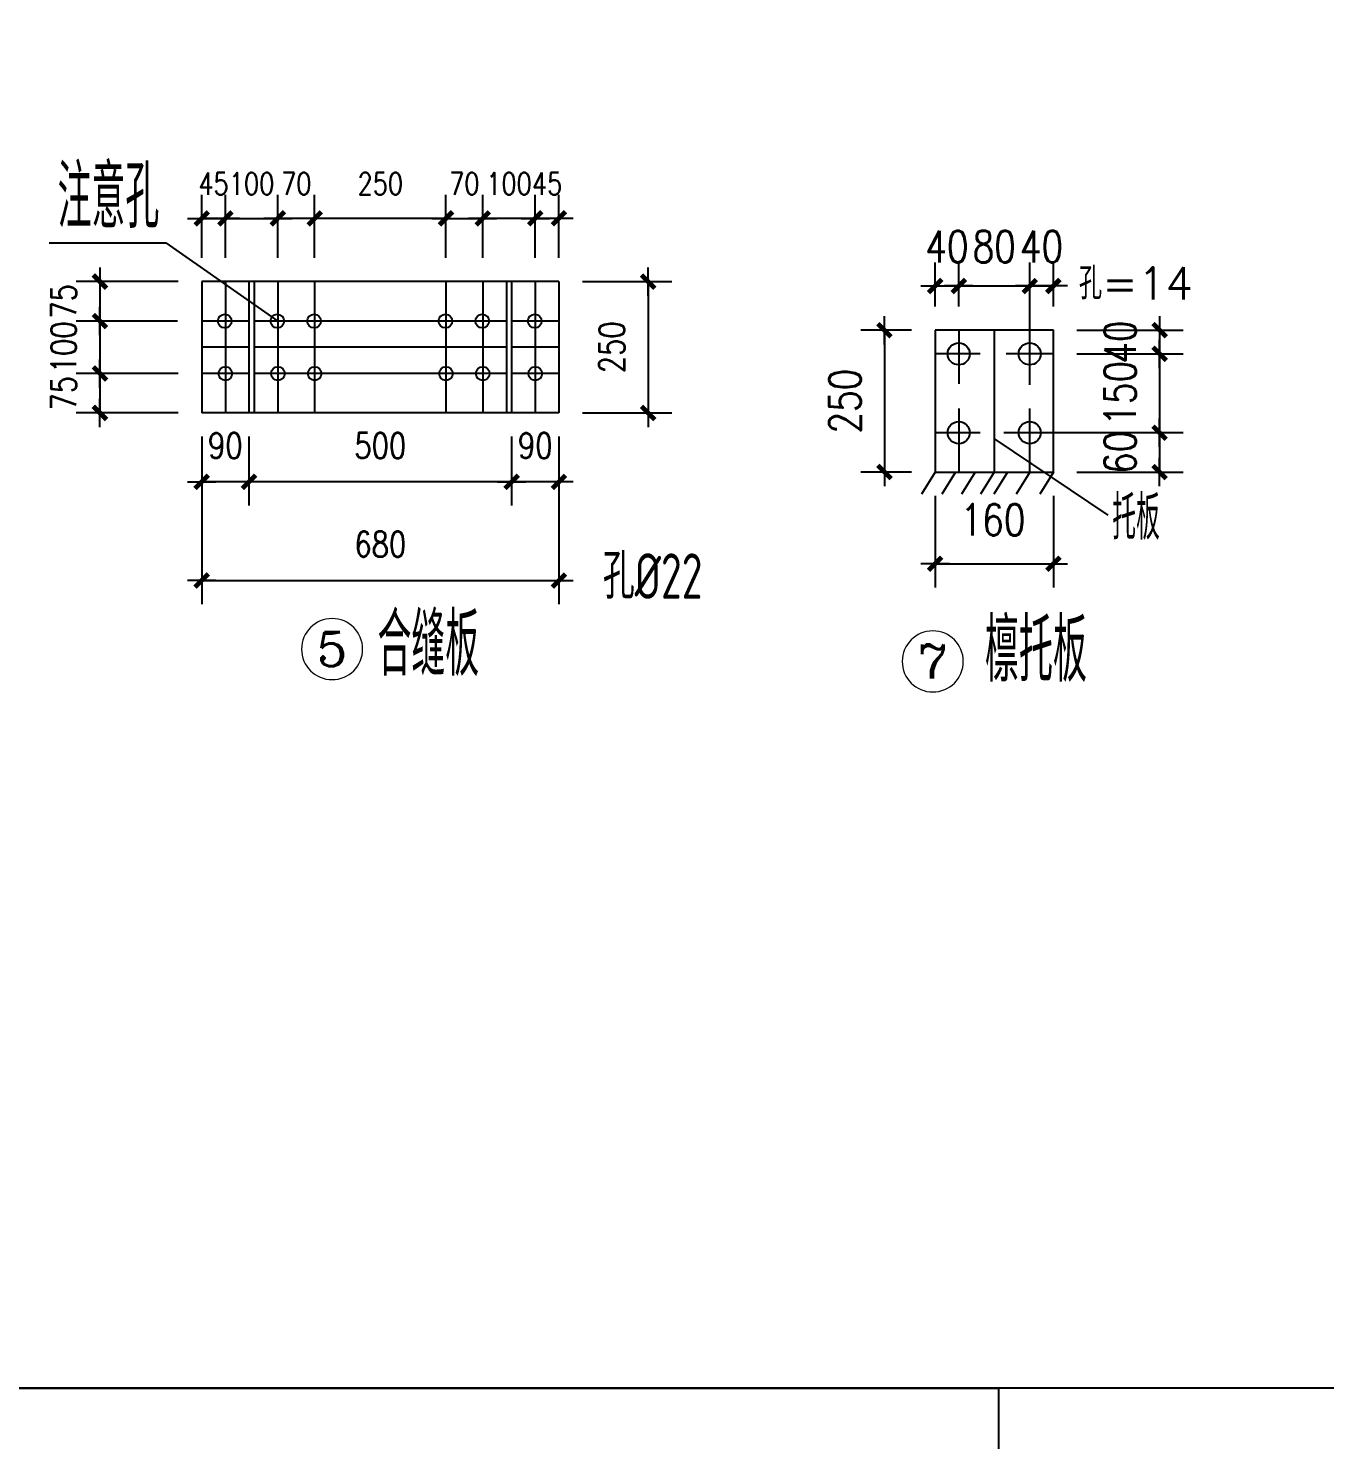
# Model space of a CAD drawing. Header units: millimetres. Extents: x 2451220 to 4527627, y -5186613 to -1639140.
# Drawn here: x 2503419 to 2508355, y -1809672 to -1804297 of the extents above; entities that cross this region are included whole.
import ezdxf
from ezdxf.enums import TextEntityAlignment as Align

# ---------------------------------------------------------------- set-up
doc = ezdxf.new("R2010")
doc.units = ezdxf.units.MM
doc.header["$LTSCALE"] = 1000
doc.header["$PDMODE"] = 34
doc.linetypes.add('CENTER', pattern=[50.8, 31.75, -6.35, 6.35, -6.35])
doc.layers.add('轴线层', color=1, linetype='CENTER', lineweight=15)
doc.layers.add('钢架', color=7, linetype='Continuous', lineweight=25)
doc.styles.add('COMPLEX', font='COMPLEX')
doc.styles.add('DIM_FONT', font='simplex.shx', dxfattribs={"width": 0.8, "bigfont": 'hztxt.shx'})
doc.styles.add('hz', font='gbenor.shx', dxfattribs={"width": 0.75, "height": 100, "bigfont": 'gbcbig.shx'})
doc.styles.get("Standard").update_dxf_attribs({"font": 'txt', "bigfont": 'gbcbig.shx'})
doc.styles.add('TSSD_Label', font='Tssdeng.shx', dxfattribs={"width": 0.7, "bigfont": 'hztxt.shx'})
doc.dimstyles.new('WGH(2)', dxfattribs={"dimscale": 1.2, "dimtxt": 100, "dimasz": 0.5, "dimexe": 75, "dimexo": 75, "dimgap": 75, "dimtad": 1, "dimdec": 0, "dimlfac": 0.5, "dimzin": 0, "dimdsep": 46, "dimtxsty": 'DIM_FONT', "dimblk1": '_DIMX', "dimblk2": '_DIMX', "dimsah": 1, "dimcen": 0.09, "dimclrd": 3, "dimclre": 3, "dimclrt": 7, "dimadec": 0, "dimazin": 0, "dimtfac": 1, "dimtdec": 0, "dimtix": 1, "dimtmove": 2, "dimatfit": 3, "dimldrblk": '_DIMX', "dimfxl": 1, "dimtolj": 1, "dimtzin": 0, "dimarcsym": 0})
doc.dimstyles.new('WGH(3)', dxfattribs={"dimscale": 1.2, "dimtxt": 100, "dimasz": 0.3, "dimexe": 75, "dimexo": 75, "dimgap": 75, "dimtad": 1, "dimdec": 0, "dimlfac": 0.333333, "dimzin": 0, "dimdsep": 46, "dimtxsty": 'DIM_FONT', "dimblk1": '_DIMX', "dimblk2": '_DIMX', "dimsah": 1, "dimcen": 0.09, "dimclrd": 3, "dimclre": 3, "dimclrt": 7, "dimazin": 0, "dimtfac": 1, "dimtdec": 0, "dimtix": 1, "dimtmove": 2, "dimatfit": 3, "dimldrblk": '_DIMX', "dimfxl": 1, "dimtolj": 1, "dimtzin": 0, "dimarcsym": 0})

# ---------------------------------------------------------------- blocks, each defined once
blk = doc.blocks.new('轴线标号')
at = {"lineweight": 13}
blk.add_circle((0, 0), 0.5, dxfattribs=at)
at = {"layer": '钢架', "lineweight": 13, "style": 'COMPLEX', "width": 1.041667}
blk.add_attdef('A', text='', height=0.56, dxfattribs=at).set_placement((-0.25, -0.28), (0.25, -0.28), align=Align.FIT)
blk = doc.blocks.new('_DIMX')
blk.add_line((-150, 0), (150, 0))
at = {"const_width": 50}
blk.add_lwpolyline([(-70, -70), (70, 70)], dxfattribs=at)
blk = doc.blocks.new('*D3107')
at = {"color": 3, "lineweight": -2}
for p, q in [((2506781.9, -1805447.2), (2506588.7, -1805447.2)), ((2506678.7, -1805447.6), (2506678.7, -1805986.9)), ((2506781.9, -1805987.2), (2506588.7, -1805987.2))]:
    blk.add_line(p, q, dxfattribs=at)
at = {"layer": 'Defpoints', "color": 0}
for p in [(2506871.9, -1805447.2), (2506678.7, -1805987.2), (2506871.9, -1805987.2)]:
    blk.add_point(p, dxfattribs=at)
at = {"color": 3, "lineweight": -2, "xscale": 0.36, "yscale": 0.36, "zscale": 0.36}
for p, rotation in [((2506678.7, -1805447.2), 90), ((2506678.7, -1805987.2), 270)]:
    blk.add_blockref('_DIMX', p, dxfattribs=dict(at, rotation=rotation))
at = {"color": 7, "insert": (2506528.7, -1805717.2), "char_height": 120, "attachment_point": 5, "rotation": 90, "style": 'DIM_FONT'}
blk.add_mtext('\\A1;250', dxfattribs=at)
blk = doc.blocks.new('*D3108')
at = {"color": 3, "lineweight": -2}
for p, q in [((2507411.9, -1805447.2), (2507816.4, -1805447.2)), ((2507726.4, -1805446.9), (2507726.4, -1805446.5)), ((2507726.4, -1805447.2), (2507726.4, -1805537.2)), ((2507411.9, -1805537.2), (2507816.4, -1805537.2)), ((2507726.4, -1805537.6), (2507726.4, -1805538))]:
    blk.add_line(p, q, dxfattribs=at)
at = {"layer": 'Defpoints', "color": 0}
for p in [(2507321.9, -1805447.2), (2507321.9, -1805537.2), (2507726.4, -1805537.2)]:
    blk.add_point(p, dxfattribs=at)
at = {"color": 3, "lineweight": -2, "xscale": 0.36, "yscale": 0.36, "zscale": 0.36}
for p, rotation in [((2507726.4, -1805447.2), 270), ((2507726.4, -1805537.2), 90)]:
    blk.add_blockref('_DIMX', p, dxfattribs=dict(at, rotation=rotation))
at = {"color": 7, "insert": (2507576.4, -1805492.2), "char_height": 120, "attachment_point": 5, "rotation": 90, "style": 'DIM_FONT'}
blk.add_mtext('\\A1;40', dxfattribs=at)
blk = doc.blocks.new('*D3109')
at = {"color": 3, "lineweight": -2}
for p, q in [((2507411.9, -1805537.2), (2507816.4, -1805537.2)), ((2507726.4, -1805536.9), (2507726.4, -1805536.5)), ((2507726.4, -1805537.2), (2507726.4, -1805837.2)), ((2507133.7, -1805837.2), (2507816.4, -1805837.2)), ((2507726.4, -1805837.6), (2507726.4, -1805838))]:
    blk.add_line(p, q, dxfattribs=at)
at = {"layer": 'Defpoints', "color": 0}
for p in [(2507321.9, -1805537.2), (2507043.7, -1805837.2), (2507726.4, -1805837.2)]:
    blk.add_point(p, dxfattribs=at)
at = {"color": 3, "lineweight": -2, "xscale": 0.36, "yscale": 0.36, "zscale": 0.36}
for p, rotation in [((2507726.4, -1805537.2), 270), ((2507726.4, -1805837.2), 90)]:
    blk.add_blockref('_DIMX', p, dxfattribs=dict(at, rotation=rotation))
at = {"color": 7, "insert": (2507576.4, -1805687.2), "char_height": 120, "attachment_point": 5, "rotation": 90, "style": 'DIM_FONT'}
blk.add_mtext('\\A1;150', dxfattribs=at)
blk = doc.blocks.new('*D3110')
at = {"color": 3, "lineweight": -2}
for p, q in [((2507133.7, -1805837.2), (2507816.4, -1805837.2)), ((2507726.4, -1805836.9), (2507726.4, -1805836.5)), ((2507726.4, -1805837.2), (2507726.4, -1805987.2)), ((2507411.9, -1805987.2), (2507816.4, -1805987.2)), ((2507726.4, -1805987.6), (2507726.4, -1805988))]:
    blk.add_line(p, q, dxfattribs=at)
at = {"layer": 'Defpoints', "color": 0}
for p in [(2507043.7, -1805837.2), (2507321.9, -1805987.2), (2507726.4, -1805987.2)]:
    blk.add_point(p, dxfattribs=at)
at = {"color": 3, "lineweight": -2, "xscale": 0.36, "yscale": 0.36, "zscale": 0.36}
for p, rotation in [((2507726.4, -1805837.2), 270), ((2507726.4, -1805987.2), 90)]:
    blk.add_blockref('_DIMX', p, dxfattribs=dict(at, rotation=rotation))
at = {"color": 7, "insert": (2507576.4, -1805912.2), "char_height": 120, "attachment_point": 5, "rotation": 90, "style": 'DIM_FONT'}
blk.add_mtext('\\A1;60', dxfattribs=at)
blk = doc.blocks.new('*D3111')
at = {"color": 3, "lineweight": -2}
for p, q in [((2506871.9, -1805357.2), (2506871.9, -1805188.8)), ((2506961.9, -1805357.2), (2506961.9, -1805188.8)), ((2506871.5, -1805278.8), (2506871.2, -1805278.8)), ((2506871.9, -1805278.8), (2506961.9, -1805278.8)), ((2506962.3, -1805278.8), (2506962.6, -1805278.8))]:
    blk.add_line(p, q, dxfattribs=at)
at = {"layer": 'Defpoints', "color": 0}
for p in [(2506961.9, -1805278.8), (2506871.9, -1805447.2), (2506961.9, -1805447.2)]:
    blk.add_point(p, dxfattribs=at)
at = {"color": 3, "lineweight": -2, "xscale": 0.36, "yscale": 0.36, "zscale": 0.36}
blk.add_blockref('_DIMX', (2506871.9, -1805278.8), dxfattribs=at)
at = {"color": 3, "lineweight": -2, "xscale": 0.36, "yscale": 0.36, "zscale": 0.36, "rotation": 180}
blk.add_blockref('_DIMX', (2506961.9, -1805278.8), dxfattribs=at)
at = {"color": 7, "insert": (2506916.9, -1805128.8), "char_height": 120, "attachment_point": 5, "style": 'DIM_FONT'}
blk.add_mtext('\\A1;40', dxfattribs=at)
blk = doc.blocks.new('*D3112')
at = {"color": 3, "lineweight": -2}
for p, q in [((2506961.9, -1805357.2), (2506961.9, -1805188.8)), ((2507231.9, -1805655.3), (2507231.9, -1805188.8)), ((2506961.5, -1805278.8), (2506961.2, -1805278.8)), ((2506961.9, -1805278.8), (2507231.9, -1805278.8)), ((2507232.3, -1805278.8), (2507232.6, -1805278.8))]:
    blk.add_line(p, q, dxfattribs=at)
at = {"layer": 'Defpoints', "color": 0}
for p in [(2507231.9, -1805278.8), (2506961.9, -1805447.2), (2507231.9, -1805745.3)]:
    blk.add_point(p, dxfattribs=at)
at = {"color": 3, "lineweight": -2, "xscale": 0.36, "yscale": 0.36, "zscale": 0.36}
blk.add_blockref('_DIMX', (2506961.9, -1805278.8), dxfattribs=at)
at = {"color": 3, "lineweight": -2, "xscale": 0.36, "yscale": 0.36, "zscale": 0.36, "rotation": 180}
blk.add_blockref('_DIMX', (2507231.9, -1805278.8), dxfattribs=at)
at = {"color": 7, "insert": (2507096.9, -1805128.8), "char_height": 120, "attachment_point": 5, "style": 'DIM_FONT'}
blk.add_mtext('\\A1;80', dxfattribs=at)
blk = doc.blocks.new('*D3113')
at = {"color": 3, "lineweight": -2}
for p, q in [((2507231.9, -1805655.3), (2507231.9, -1805188.8)), ((2507321.9, -1805357.2), (2507321.9, -1805188.8)), ((2507231.5, -1805278.8), (2507231.2, -1805278.8)), ((2507231.9, -1805278.8), (2507321.9, -1805278.8)), ((2507322.3, -1805278.8), (2507322.6, -1805278.8))]:
    blk.add_line(p, q, dxfattribs=at)
at = {"layer": 'Defpoints', "color": 0}
for p in [(2507321.9, -1805278.8), (2507321.9, -1805447.2), (2507231.9, -1805745.3)]:
    blk.add_point(p, dxfattribs=at)
at = {"color": 3, "lineweight": -2, "xscale": 0.36, "yscale": 0.36, "zscale": 0.36}
blk.add_blockref('_DIMX', (2507231.9, -1805278.8), dxfattribs=at)
at = {"color": 3, "lineweight": -2, "xscale": 0.36, "yscale": 0.36, "zscale": 0.36, "rotation": 180}
blk.add_blockref('_DIMX', (2507321.9, -1805278.8), dxfattribs=at)
at = {"color": 7, "insert": (2507276.9, -1805128.8), "char_height": 120, "attachment_point": 5, "style": 'DIM_FONT'}
blk.add_mtext('\\A1;40', dxfattribs=at)
blk = doc.blocks.new('*D1013')
at = {"color": 3, "lineweight": -2}
for p, q in [((2506871.9, -1806077.2), (2506871.9, -1806426.4)), ((2507321.9, -1806077.2), (2507321.9, -1806426.4)), ((2506872.3, -1806336.4), (2507321.5, -1806336.4))]:
    blk.add_line(p, q, dxfattribs=at)
at = {"layer": 'Defpoints', "color": 0}
for p in [(2506871.9, -1805987.2), (2507321.9, -1805987.2), (2507321.9, -1806336.4)]:
    blk.add_point(p, dxfattribs=at)
at = {"color": 3, "lineweight": -2, "xscale": 0.36, "yscale": 0.36, "zscale": 0.36, "rotation": 180}
blk.add_blockref('_DIMX', (2506871.9, -1806336.4), dxfattribs=at)
at = {"color": 3, "lineweight": -2, "xscale": 0.36, "yscale": 0.36, "zscale": 0.36}
blk.add_blockref('_DIMX', (2507321.9, -1806336.4), dxfattribs=at)
at = {"color": 7, "insert": (2507092.3, -1806169.4), "char_height": 120, "attachment_point": 5, "style": 'DIM_FONT'}
blk.add_mtext('\\A1;160', dxfattribs=at)
blk = doc.blocks.new('*D3143')
at = {"color": 3, "lineweight": -2}
for p, q in [((2505349.5, -1805172.1), (2505349.5, -1804931.3)), ((2505439.5, -1805172.1), (2505439.5, -1804931.3)), ((2505349.1, -1805021.3), (2505348.7, -1805021.3)), ((2505439.5, -1805021.3), (2505349.5, -1805021.3)), ((2505439.8, -1805021.3), (2505440.2, -1805021.3))]:
    blk.add_line(p, q, dxfattribs=at)
at = {"layer": 'Defpoints', "color": 0}
for p in [(2505349.5, -1805021.3), (2505349.5, -1805262.1), (2505439.5, -1805262.1)]:
    blk.add_point(p, dxfattribs=at)
at = {"color": 3, "lineweight": -2, "xscale": 0.36, "yscale": 0.36, "zscale": 0.36}
blk.add_blockref('_DIMX', (2505349.5, -1805021.3), dxfattribs=at)
at = {"color": 3, "lineweight": -2, "xscale": 0.36, "yscale": 0.36, "zscale": 0.36, "rotation": 180}
blk.add_blockref('_DIMX', (2505439.5, -1805021.3), dxfattribs=at)
at = {"color": 7, "insert": (2505394.5, -1804889.3), "char_height": 84, "attachment_point": 5, "style": 'DIM_FONT'}
blk.add_mtext('\\A1;45', dxfattribs=at)
blk = doc.blocks.new('*D3144')
at = {"color": 3, "lineweight": -2}
for p, q in [((2505149.5, -1805172.1), (2505149.5, -1804931.3)), ((2505349.5, -1805082.1), (2505349.5, -1804931.3)), ((2505149.1, -1805021.3), (2505148.7, -1805021.3)), ((2505349.5, -1805021.3), (2505149.5, -1805021.3)), ((2505349.8, -1805021.3), (2505350.2, -1805021.3))]:
    blk.add_line(p, q, dxfattribs=at)
at = {"layer": 'Defpoints', "color": 0}
for p in [(2505149.5, -1805021.3), (2505349.5, -1805172.1), (2505149.5, -1805262.1)]:
    blk.add_point(p, dxfattribs=at)
at = {"color": 3, "lineweight": -2, "xscale": 0.36, "yscale": 0.36, "zscale": 0.36}
blk.add_blockref('_DIMX', (2505149.5, -1805021.3), dxfattribs=at)
at = {"color": 3, "lineweight": -2, "xscale": 0.36, "yscale": 0.36, "zscale": 0.36, "rotation": 180}
blk.add_blockref('_DIMX', (2505349.5, -1805021.3), dxfattribs=at)
at = {"color": 7, "insert": (2505249.5, -1804889.3), "char_height": 84, "attachment_point": 5, "style": 'DIM_FONT'}
blk.add_mtext('\\A1;100', dxfattribs=at)
blk = doc.blocks.new('*D1025')
at = {"color": 3, "lineweight": -2}
for p, q in [((2504509.5, -1805172.1), (2504509.5, -1804931.3)), ((2505009.5, -1805172.1), (2505009.5, -1804931.3)), ((2505009.1, -1805021.3), (2504509.8, -1805021.3))]:
    blk.add_line(p, q, dxfattribs=at)
at = {"layer": 'Defpoints', "color": 0}
for p in [(2504509.5, -1805021.3), (2504509.5, -1805262.1), (2505009.5, -1805262.1)]:
    blk.add_point(p, dxfattribs=at)
at = {"color": 3, "lineweight": -2, "xscale": 0.36, "yscale": 0.36, "zscale": 0.36, "rotation": 180}
blk.add_blockref('_DIMX', (2504509.5, -1805021.3), dxfattribs=at)
at = {"color": 3, "lineweight": -2, "xscale": 0.36, "yscale": 0.36, "zscale": 0.36}
blk.add_blockref('_DIMX', (2505009.5, -1805021.3), dxfattribs=at)
at = {"color": 7, "insert": (2504759.5, -1804889.3), "char_height": 84, "attachment_point": 5, "style": 'DIM_FONT'}
blk.add_mtext('\\A1;250', dxfattribs=at)
blk = doc.blocks.new('*D3145')
at = {"color": 3, "lineweight": -2}
for p, q in [((2504079.5, -1805172.1), (2504079.5, -1804931.3)), ((2504169.5, -1805172.1), (2504169.5, -1804931.3)), ((2504079.1, -1805021.3), (2504078.7, -1805021.3)), ((2504169.5, -1805021.3), (2504079.5, -1805021.3)), ((2504169.8, -1805021.3), (2504170.2, -1805021.3))]:
    blk.add_line(p, q, dxfattribs=at)
at = {"layer": 'Defpoints', "color": 0}
for p in [(2504079.5, -1805021.3), (2504079.5, -1805262.1), (2504169.5, -1805262.1)]:
    blk.add_point(p, dxfattribs=at)
at = {"color": 3, "lineweight": -2, "xscale": 0.36, "yscale": 0.36, "zscale": 0.36}
blk.add_blockref('_DIMX', (2504079.5, -1805021.3), dxfattribs=at)
at = {"color": 3, "lineweight": -2, "xscale": 0.36, "yscale": 0.36, "zscale": 0.36, "rotation": 180}
blk.add_blockref('_DIMX', (2504169.5, -1805021.3), dxfattribs=at)
at = {"color": 7, "insert": (2504124.5, -1804889.3), "char_height": 84, "attachment_point": 5, "style": 'DIM_FONT'}
blk.add_mtext('\\A1;45', dxfattribs=at)
blk = doc.blocks.new('*D3146')
at = {"color": 3, "lineweight": -2}
for p, q in [((2505529.5, -1805262.1), (2505869.3, -1805262.1)), ((2505779.3, -1805262.4), (2505779.3, -1805761.7)), ((2505529.5, -1805762.1), (2505869.3, -1805762.1))]:
    blk.add_line(p, q, dxfattribs=at)
at = {"layer": 'Defpoints', "color": 0}
for p in [(2505439.5, -1805262.1), (2505439.5, -1805762.1), (2505779.3, -1805762.1)]:
    blk.add_point(p, dxfattribs=at)
at = {"color": 3, "lineweight": -2, "xscale": 0.36, "yscale": 0.36, "zscale": 0.36}
for p, rotation in [((2505779.3, -1805262.1), 90), ((2505779.3, -1805762.1), 270)]:
    blk.add_blockref('_DIMX', p, dxfattribs=dict(at, rotation=rotation))
at = {"color": 7, "insert": (2505641.3, -1805512.1), "char_height": 96, "attachment_point": 5, "rotation": 90, "style": 'DIM_FONT'}
blk.add_mtext('\\A1;250', dxfattribs=at)
blk = doc.blocks.new('*D1026')
at = {"color": 3, "lineweight": -2}
for p, q in [((2505259.5, -1805852.1), (2505259.5, -1806114.5)), ((2505439.5, -1805852.1), (2505439.5, -1806114.5)), ((2505259.1, -1806024.5), (2505258.7, -1806024.5)), ((2505439.5, -1806024.5), (2505259.5, -1806024.5)), ((2505439.8, -1806024.5), (2505440.2, -1806024.5))]:
    blk.add_line(p, q, dxfattribs=at)
at = {"layer": 'Defpoints', "color": 0}
for p in [(2505259.5, -1805762.1), (2505439.5, -1805762.1), (2505259.5, -1806024.5)]:
    blk.add_point(p, dxfattribs=at)
at = {"color": 3, "lineweight": -2, "xscale": 0.36, "yscale": 0.36, "zscale": 0.36}
blk.add_blockref('_DIMX', (2505259.5, -1806024.5), dxfattribs=at)
at = {"color": 3, "lineweight": -2, "xscale": 0.36, "yscale": 0.36, "zscale": 0.36, "rotation": 180}
blk.add_blockref('_DIMX', (2505439.5, -1806024.5), dxfattribs=at)
at = {"color": 7, "insert": (2505349.5, -1805886.5), "char_height": 96, "attachment_point": 5, "style": 'DIM_FONT'}
blk.add_mtext('\\A1;90', dxfattribs=at)
blk = doc.blocks.new('*D3147')
at = {"color": 3, "lineweight": -2}
for p, q in [((2504259.5, -1805852.1), (2504259.5, -1806114.5)), ((2505259.5, -1805852.1), (2505259.5, -1806114.5)), ((2505259.1, -1806024.5), (2504259.8, -1806024.5))]:
    blk.add_line(p, q, dxfattribs=at)
at = {"layer": 'Defpoints', "color": 0}
for p in [(2504259.5, -1805762.1), (2505259.5, -1805762.1), (2504259.5, -1806024.5)]:
    blk.add_point(p, dxfattribs=at)
at = {"color": 3, "lineweight": -2, "xscale": 0.36, "yscale": 0.36, "zscale": 0.36, "rotation": 180}
blk.add_blockref('_DIMX', (2504259.5, -1806024.5), dxfattribs=at)
at = {"color": 3, "lineweight": -2, "xscale": 0.36, "yscale": 0.36, "zscale": 0.36}
blk.add_blockref('_DIMX', (2505259.5, -1806024.5), dxfattribs=at)
at = {"color": 7, "insert": (2504759.5, -1805886.5), "char_height": 96, "attachment_point": 5, "style": 'DIM_FONT'}
blk.add_mtext('\\A1;500', dxfattribs=at)
blk = doc.blocks.new('*D3148')
at = {"color": 3, "lineweight": -2}
for p, q in [((2504079.5, -1805852.1), (2504079.5, -1806114.5)), ((2504259.5, -1805852.1), (2504259.5, -1806114.5)), ((2504079.1, -1806024.5), (2504078.7, -1806024.5)), ((2504259.5, -1806024.5), (2504079.5, -1806024.5)), ((2504259.8, -1806024.5), (2504260.2, -1806024.5))]:
    blk.add_line(p, q, dxfattribs=at)
at = {"layer": 'Defpoints', "color": 0}
for p in [(2504079.5, -1805762.1), (2504259.5, -1805762.1), (2504079.5, -1806024.5)]:
    blk.add_point(p, dxfattribs=at)
at = {"color": 3, "lineweight": -2, "xscale": 0.36, "yscale": 0.36, "zscale": 0.36}
blk.add_blockref('_DIMX', (2504079.5, -1806024.5), dxfattribs=at)
at = {"color": 3, "lineweight": -2, "xscale": 0.36, "yscale": 0.36, "zscale": 0.36, "rotation": 180}
blk.add_blockref('_DIMX', (2504259.5, -1806024.5), dxfattribs=at)
at = {"color": 7, "insert": (2504169.5, -1805886.5), "char_height": 96, "attachment_point": 5, "style": 'DIM_FONT'}
blk.add_mtext('\\A1;90', dxfattribs=at)
blk = doc.blocks.new('*D3149')
at = {"color": 3, "lineweight": -2}
for p, q in [((2504079.5, -1805852.1), (2504079.5, -1806490.1)), ((2505439.5, -1805852.1), (2505439.5, -1806490.1)), ((2504079.8, -1806400.1), (2505439.1, -1806400.1))]:
    blk.add_line(p, q, dxfattribs=at)
at = {"layer": 'Defpoints', "color": 0}
for p in [(2504079.5, -1805762.1), (2505439.5, -1805762.1), (2505439.5, -1806400.1)]:
    blk.add_point(p, dxfattribs=at)
at = {"color": 3, "lineweight": -2, "xscale": 0.36, "yscale": 0.36, "zscale": 0.36, "rotation": 180}
blk.add_blockref('_DIMX', (2504079.5, -1806400.1), dxfattribs=at)
at = {"color": 3, "lineweight": -2, "xscale": 0.36, "yscale": 0.36, "zscale": 0.36}
blk.add_blockref('_DIMX', (2505439.5, -1806400.1), dxfattribs=at)
at = {"color": 7, "insert": (2504759.5, -1806262.1), "char_height": 96, "attachment_point": 5, "style": 'DIM_FONT'}
blk.add_mtext('\\A1;680', dxfattribs=at)
blk = doc.blocks.new('*D1027')
at = {"color": 3, "lineweight": -2}
for p, q in [((2503989.5, -1805262.1), (2503602, -1805262.1)), ((2503692, -1805261.7), (2503692, -1805261.4)), ((2503692, -1805262.1), (2503692, -1805412.3)), ((2503987.3, -1805412.3), (2503602, -1805412.3)), ((2503692, -1805412.7), (2503692, -1805413))]:
    blk.add_line(p, q, dxfattribs=at)
at = {"layer": 'Defpoints', "color": 0}
for p in [(2504079.5, -1805262.1), (2503692, -1805412.3), (2504077.3, -1805412.3)]:
    blk.add_point(p, dxfattribs=at)
at = {"color": 3, "lineweight": -2, "xscale": 0.36, "yscale": 0.36, "zscale": 0.36}
for p, rotation in [((2503692, -1805262.1), 270), ((2503692, -1805412.3), 90)]:
    blk.add_blockref('_DIMX', p, dxfattribs=dict(at, rotation=rotation))
at = {"color": 7, "insert": (2503554, -1805337.2), "char_height": 96, "attachment_point": 5, "rotation": 90, "style": 'DIM_FONT'}
blk.add_mtext('\\A1;75', dxfattribs=at)
blk = doc.blocks.new('*D3150')
at = {"color": 3, "lineweight": -2}
for p, q in [((2503987.3, -1805412.3), (2503602, -1805412.3)), ((2503692, -1805412), (2503692, -1805411.6)), ((2503692, -1805412.3), (2503692, -1805612.1)), ((2503989.5, -1805612.1), (2503602, -1805612.1)), ((2503692, -1805612.4), (2503692, -1805612.8))]:
    blk.add_line(p, q, dxfattribs=at)
at = {"layer": 'Defpoints', "color": 0}
for p in [(2504077.3, -1805412.3), (2503692, -1805612.1), (2504079.5, -1805612.1)]:
    blk.add_point(p, dxfattribs=at)
at = {"color": 3, "lineweight": -2, "xscale": 0.36, "yscale": 0.36, "zscale": 0.36}
for p, rotation in [((2503692, -1805412.3), 270), ((2503692, -1805612.1), 90)]:
    blk.add_blockref('_DIMX', p, dxfattribs=dict(at, rotation=rotation))
at = {"color": 7, "insert": (2503554, -1805512.2), "char_height": 96, "attachment_point": 5, "rotation": 90, "style": 'DIM_FONT'}
blk.add_mtext('\\A1;100', dxfattribs=at)
blk = doc.blocks.new('*D3151')
at = {"color": 3, "lineweight": -2}
for p, q in [((2503989.5, -1805612.1), (2503602, -1805612.1)), ((2503692, -1805611.7), (2503692, -1805611.4)), ((2503692, -1805612.1), (2503692, -1805762.1)), ((2503989.5, -1805762.1), (2503602, -1805762.1)), ((2503692, -1805762.4), (2503692, -1805762.8))]:
    blk.add_line(p, q, dxfattribs=at)
at = {"layer": 'Defpoints', "color": 0}
for p in [(2504079.5, -1805612.1), (2503692, -1805762.1), (2504079.5, -1805762.1)]:
    blk.add_point(p, dxfattribs=at)
at = {"color": 3, "lineweight": -2, "xscale": 0.36, "yscale": 0.36, "zscale": 0.36}
for p, rotation in [((2503692, -1805612.1), 270), ((2503692, -1805762.1), 90)]:
    blk.add_blockref('_DIMX', p, dxfattribs=dict(at, rotation=rotation))
at = {"color": 7, "insert": (2503554, -1805687.1), "char_height": 96, "attachment_point": 5, "rotation": 90, "style": 'DIM_FONT'}
blk.add_mtext('\\A1;75', dxfattribs=at)
blk = doc.blocks.new('*D3152')
at = {"color": 3, "lineweight": -2}
for p, q in [((2504169.5, -1805082.1), (2504169.5, -1804931.3)), ((2504369.5, -1805172.1), (2504369.5, -1804931.3)), ((2504169.1, -1805021.3), (2504168.7, -1805021.3)), ((2504169.5, -1805021.3), (2504369.5, -1805021.3)), ((2504369.8, -1805021.3), (2504370.2, -1805021.3))]:
    blk.add_line(p, q, dxfattribs=at)
at = {"layer": 'Defpoints', "color": 0}
for p in [(2504369.5, -1805021.3), (2504169.5, -1805172.1), (2504369.5, -1805262.1)]:
    blk.add_point(p, dxfattribs=at)
at = {"color": 3, "lineweight": -2, "xscale": 0.36, "yscale": 0.36, "zscale": 0.36}
blk.add_blockref('_DIMX', (2504169.5, -1805021.3), dxfattribs=at)
at = {"color": 3, "lineweight": -2, "xscale": 0.36, "yscale": 0.36, "zscale": 0.36, "rotation": 180}
blk.add_blockref('_DIMX', (2504369.5, -1805021.3), dxfattribs=at)
at = {"color": 7, "insert": (2504269.5, -1804889.3), "char_height": 84, "attachment_point": 5, "style": 'DIM_FONT'}
blk.add_mtext('\\A1;100', dxfattribs=at)
blk = doc.blocks.new('*D72')
at = {"color": 3, "lineweight": -2}
for p, q in [((2504369.5, -1805172.1), (2504369.5, -1804931.3)), ((2504509.5, -1805172.1), (2504509.5, -1804931.3)), ((2504369.1, -1805021.3), (2504368.7, -1805021.3)), ((2504509.5, -1805021.3), (2504369.5, -1805021.3)), ((2504509.8, -1805021.3), (2504510.2, -1805021.3))]:
    blk.add_line(p, q, dxfattribs=at)
at = {"layer": 'Defpoints', "color": 0}
for p in [(2504369.5, -1805021.3), (2504369.5, -1805262.1), (2504509.5, -1805262.1)]:
    blk.add_point(p, dxfattribs=at)
at = {"color": 3, "lineweight": -2, "xscale": 0.36, "yscale": 0.36, "zscale": 0.36}
blk.add_blockref('_DIMX', (2504369.5, -1805021.3), dxfattribs=at)
at = {"color": 3, "lineweight": -2, "xscale": 0.36, "yscale": 0.36, "zscale": 0.36, "rotation": 180}
blk.add_blockref('_DIMX', (2504509.5, -1805021.3), dxfattribs=at)
at = {"color": 7, "insert": (2504439.5, -1804889.3), "char_height": 84, "attachment_point": 5, "style": 'DIM_FONT'}
blk.add_mtext('\\A1;70', dxfattribs=at)
blk = doc.blocks.new('*D73')
at = {"color": 3, "lineweight": -2}
for p, q in [((2505009.5, -1805172.1), (2505009.5, -1804931.3)), ((2505149.5, -1805172.1), (2505149.5, -1804931.3)), ((2505009.1, -1805021.3), (2505008.7, -1805021.3)), ((2505009.5, -1805021.3), (2505149.5, -1805021.3)), ((2505149.8, -1805021.3), (2505150.2, -1805021.3))]:
    blk.add_line(p, q, dxfattribs=at)
at = {"layer": 'Defpoints', "color": 0}
for p in [(2505149.5, -1805021.3), (2505009.5, -1805262.1), (2505149.5, -1805262.1)]:
    blk.add_point(p, dxfattribs=at)
at = {"color": 3, "lineweight": -2, "xscale": 0.36, "yscale": 0.36, "zscale": 0.36}
blk.add_blockref('_DIMX', (2505009.5, -1805021.3), dxfattribs=at)
at = {"color": 3, "lineweight": -2, "xscale": 0.36, "yscale": 0.36, "zscale": 0.36, "rotation": 180}
blk.add_blockref('_DIMX', (2505149.5, -1805021.3), dxfattribs=at)
at = {"color": 7, "insert": (2505079.5, -1804889.3), "char_height": 84, "attachment_point": 5, "style": 'DIM_FONT'}
blk.add_mtext('\\A1;70', dxfattribs=at)

msp = doc.modelspace()

# ---------------------------------------------------------------- linework, layer by layer
for p, q in [((2503498.9, -1805114.2), (2503943.1, -1805114.2)), ((2503943.1, -1805114.2), (2504369.5, -1805412.3)), ((2505439.5, -1805262.1), (2504079.5, -1805262.1)), ((2504079.5, -1805262.1), (2504079.5, -1805762.1)), ((2504169.5, -1805262.1), (2504169.5, -1805762.1)), ((2504259.5, -1805262.1), (2504259.5, -1805762.1)), ((2504279.5, -1805262.1), (2504279.5, -1805762.1)), ((2504369.5, -1805262.1), (2504369.5, -1805762.1)), ((2504509.5, -1805262.1), (2504509.5, -1805762.1)), ((2505009.5, -1805262.1), (2505009.5, -1805762.1)), ((2505149.5, -1805262.1), (2505149.5, -1805762.1)), ((2505239.5, -1805262.1), (2505239.5, -1805762.1)), ((2505259.5, -1805262.1), (2505259.5, -1805762.1)), ((2505349.5, -1805262.1), (2505349.5, -1805762.1)), ((2505439.5, -1805262.1), (2505439.5, -1805762.1)), ((2504257.3, -1805412.3), (2504077.3, -1805412.3)), ((2505237.3, -1805412.3), (2504277.3, -1805412.3)), ((2505437.3, -1805412.3), (2505257.3, -1805412.3)), ((2506871.9, -1805447.2), (2506871.9, -1805987.2)), ((2507321.9, -1805447.2), (2506871.9, -1805447.2)), ((2506961.9, -1805447.2), (2506961.9, -1805651.6)), ((2507096.9, -1805447.2), (2507096.9, -1805987.2)), ((2507231.9, -1805651.6), (2507231.9, -1805447.2)), ((2507321.9, -1805987.2), (2507321.9, -1805447.2)), ((2504259.5, -1805512.1), (2504079.5, -1805512.1)), ((2505239.5, -1805512.1), (2504279.5, -1805512.1)), ((2505439.5, -1805512.1), (2505259.5, -1805512.1)), ((2507043.7, -1805537.2), (2506871.9, -1805537.2)), ((2507321.9, -1805537.2), (2507141.7, -1805537.2)), ((2504259.5, -1805612.1), (2504079.5, -1805612.1)), ((2505239.5, -1805612.1), (2504279.5, -1805612.1)), ((2505439.5, -1805612.1), (2505259.5, -1805612.1)), ((2505439.5, -1805762.1), (2504079.5, -1805762.1)), ((2506961.9, -1805745.3), (2506961.9, -1805987.2)), ((2507231.9, -1805987.2), (2507231.9, -1805745.3)), ((2506871.9, -1805837.2), (2507043.7, -1805837.2)), ((2507530, -1806151.2), (2507096.9, -1805859.4)), ((2507141.7, -1805837.2), (2507321.9, -1805837.2)), ((2506871.9, -1805987.2), (2506819.9, -1806072)), ((2506871.9, -1805987.2), (2507321.9, -1805987.2)), ((2506949.2, -1805987.2), (2506897.1, -1806072)), ((2507024.5, -1805987.2), (2506972.5, -1806072)), ((2507096.9, -1805987.2), (2507044.9, -1806072)), ((2507147.9, -1805987.2), (2507095.8, -1806072)), ((2507231.9, -1805987.2), (2507179.9, -1806072)), ((2507321.9, -1805987.2), (2507269.9, -1806072))]:
    msp.add_line(p, q)
for points in [[(2500480.2, -1797731), (2516847.2, -1797731), (2516847.2, -1809475.2), (2500480.2, -1809475.2)], [(2500480.2, -1809475.2), (2507113.2, -1809475.2), (2507113.2, -1814083.6), (2500480.2, -1814083.6)]]:
    msp.add_lwpolyline(points, close=True)
for centre, radius in [((2504167.3, -1805412.3), 26), ((2504367.3, -1805412.3), 26), ((2504507.3, -1805412.3), 26), ((2505007.3, -1805412.3), 26), ((2505147.3, -1805412.3), 26), ((2505347.3, -1805412.3), 26), ((2506961.9, -1805537.2), 42), ((2507231.9, -1805537.2), 42), ((2504169.5, -1805612.1), 26), ((2504369.5, -1805612.1), 26), ((2504509.5, -1805612.1), 26), ((2505009.5, -1805612.1), 26), ((2505149.5, -1805612.1), 26), ((2505349.5, -1805612.1), 26), ((2506961.9, -1805837.2), 42), ((2507231.9, -1805837.2), 42)]:
    msp.add_circle(centre, radius)

# ---------------------------------------------------------------- block references
ref = msp.add_blockref('轴线标号', (2504576, -1806661.4), dxfattribs=dict(xscale=-232.4988107294776, yscale=232.4988107294776, zscale=232.4988107293054))
ref.add_attrib('A', '5', dxfattribs={"layer": '钢架', "lineweight": 13, "height": 130.2, "style": 'COMPLEX', "width": 1.339286}).set_placement((2504517.9, -1806726.5), (2504634.2, -1806726.5), align=Align.FIT)
ref = msp.add_blockref('轴线标号', (2506862.9, -1806708.3), dxfattribs=dict(xscale=-232.4988107294776, yscale=232.4988107294776, zscale=232.4988107293054))
ref.add_attrib('A', '7', dxfattribs={"layer": '钢架', "lineweight": 13, "height": 130.2, "style": 'COMPLEX', "width": 1.339286}).set_placement((2506804.8, -1806773.4), (2506921.1, -1806773.4), align=Align.FIT)

# ---------------------------------------------------------------- texts
at = {"color": 0, "style": 'TSSD_Label', "width": 0.7}
msp.add_text('孔%%C22', height=173.11, dxfattribs=at).set_placement((2505985.9, -1806521.8), align=Align.BOTTOM_RIGHT)
at = {"layer": '轴线层', "color": 4, "linetype": 'ByBlock', "insert": (2507419.1, -1805207.3), "char_height": 122.5, "attachment_point": 1}
msp.add_mtext_dynamic_manual_height_columns('孔=14', width=1506.743, gutter_width=12.5, heights=[336], dxfattribs=at)
at = {"layer": '钢架', "lineweight": 13, "char_height": 238.88, "width": 978.981, "attachment_point": 1, "style": 'hz'}
for s, insert in [('注意孔', (2503530.8, -1804819)), ('合缝板', (2504748.7, -1806524.3))]:
    msp.add_mtext(s, dxfattribs=dict(at, insert=insert))
at = {"layer": '钢架', "lineweight": 13, "insert": (2507546.1, -1806076.6), "char_height": 168, "attachment_point": 1, "style": 'hz'}
msp.add_mtext_dynamic_manual_height_columns('托板', width=1506.743, gutter_width=12.5, heights=[336], dxfattribs=at).dxf.set("width", 688.503)
at = {"layer": '钢架', "lineweight": 13, "insert": (2507061.2, -1806545.5), "char_height": 240, "attachment_point": 1, "style": 'hz'}
msp.add_mtext_dynamic_manual_height_columns('檩托板', width=1506.743, gutter_width=12.5, heights=[336], dxfattribs=at)

# ---------------------------------------------------------------- dimensions: what is measured, and where the dimension line sits
for base, p1, p2, override, picture, middle in [((2504079.5, -1805021.3), (2504169.5, -1805262.1), (2504079.5, -1805262.1), {"dimtxt": 70, "dimasz": 0.3}, '*D3145', (2504124.5, -1804889.3)), ((2504369.5, -1805021.3), (2504509.5, -1805262.1), (2504369.5, -1805262.1), {"dimtxt": 70, "dimasz": 0.3}, '*D72', (2504439.5, -1804889.3)), ((2504509.5, -1805021.3), (2505009.5, -1805262.1), (2504509.5, -1805262.1), {"dimtxt": 70, "dimasz": 0.3}, '*D1025', (2504759.5, -1804889.3)), ((2505149.5, -1805021.3), (2505349.5, -1805172.1), (2505149.5, -1805262.1), {"dimtxt": 70, "dimasz": 0.3}, '*D3144', (2505249.5, -1804889.3)), ((2505349.5, -1805021.3), (2505439.5, -1805262.1), (2505349.5, -1805262.1), {"dimtxt": 70, "dimasz": 0.3}, '*D3143', (2505394.5, -1804889.3)), ((2504079.5, -1806024.5), (2504259.5, -1805762.1), (2504079.5, -1805762.1), {"dimtxt": 80, "dimasz": 0.3}, '*D3148', (2504169.5, -1805886.5)), ((2505439.5, -1806400.1), (2504079.5, -1805762.1), (2505439.5, -1805762.1), {"dimtxt": 80, "dimasz": 0.3}, '*D3149', (2504759.5, -1806262.1)), ((2504259.5, -1806024.5), (2505259.5, -1805762.1), (2504259.5, -1805762.1), {"dimtxt": 80, "dimasz": 0.3}, '*D3147', (2504759.5, -1805886.5)), ((2505259.5, -1806024.5), (2505439.5, -1805762.1), (2505259.5, -1805762.1), {"dimtxt": 80, "dimasz": 0.3}, '*D1026', (2505349.5, -1805886.5))]:
    dim = msp.add_linear_dim(base=base, p1=p1, p2=p2, dimstyle='WGH(2)', override=override)
    dim.commit()
    dim.dimension.update_dxf_attribs({"geometry": picture, "text_midpoint": middle})
for base, p1, p2, angle, override, picture, middle in [((2504369.5, -1805021.3), (2504169.5, -1805172.1), (2504369.5, -1805262.1), 180, {"dimtxt": 70, "dimasz": 0.3}, '*D3152', (2504269.5, -1804889.3)), ((2505149.5, -1805021.3), (2505009.5, -1805262.1), (2505149.5, -1805262.1), 180, {"dimtxt": 70, "dimasz": 0.3}, '*D73', (2505079.5, -1804889.3)), ((2503692, -1805412.3), (2504079.5, -1805262.1), (2504077.3, -1805412.3), 270, {"dimtxt": 80, "dimasz": 0.3}, '*D1027', (2503554, -1805337.2)), ((2505779.3, -1805762.1), (2505439.5, -1805262.1), (2505439.5, -1805762.1), 270, {"dimtxt": 80, "dimasz": 0.3}, '*D3146', (2505641.3, -1805512.1)), ((2503692, -1805612.1), (2504077.3, -1805412.3), (2504079.5, -1805612.1), 270, {"dimtxt": 80, "dimasz": 0.3}, '*D3150', (2503554, -1805512.2)), ((2503692, -1805762.1), (2504079.5, -1805612.1), (2504079.5, -1805762.1), 270, {"dimtxt": 80, "dimasz": 0.3}, '*D3151', (2503554, -1805687.1))]:
    dim = msp.add_linear_dim(base=base, p1=p1, p2=p2, angle=angle, dimstyle='WGH(2)', override=override)
    dim.commit()
    dim.dimension.update_dxf_attribs({"geometry": picture, "text_midpoint": middle})
for base, p1, p2, text, picture, middle in [((2506961.9, -1805278.8), (2506871.9, -1805447.2), (2506961.9, -1805447.2), '40', '*D3111', (2506916.9, -1805128.8)), ((2507231.9, -1805278.8), (2506961.9, -1805447.2), (2507231.9, -1805745.3), '80', '*D3112', (2507096.9, -1805128.8)), ((2507321.9, -1805278.8), (2507231.9, -1805745.3), (2507321.9, -1805447.2), '40', '*D3113', (2507276.9, -1805128.8))]:
    dim = msp.add_linear_dim(base=base, p1=p1, p2=p2, text=text, dimstyle='WGH(3)')
    dim.commit()
    dim.dimension.update_dxf_attribs({"geometry": picture, "text_midpoint": middle})
for base, p1, p2, text, picture, middle in [((2506678.7, -1805987.2), (2506871.9, -1805447.2), (2506871.9, -1805987.2), '250', '*D3107', (2506528.7, -1805717.2)), ((2507726.4, -1805537.2), (2507321.9, -1805447.2), (2507321.9, -1805537.2), '40', '*D3108', (2507576.4, -1805492.2)), ((2507726.4, -1805837.2), (2507321.9, -1805537.2), (2507043.7, -1805837.2), '150', '*D3109', (2507576.4, -1805687.2)), ((2507726.4, -1805987.2), (2507043.7, -1805837.2), (2507321.9, -1805987.2), '60', '*D3110', (2507576.4, -1805912.2))]:
    dim = msp.add_linear_dim(base=base, p1=p1, p2=p2, angle=90, text=text, dimstyle='WGH(3)')
    dim.commit()
    dim.dimension.update_dxf_attribs({"geometry": picture, "text_midpoint": middle})
dim = msp.add_linear_dim(base=(2507321.9, -1806336.4), p1=(2506871.9, -1805987.2), p2=(2507321.9, -1805987.2), text='160', dimstyle='WGH(3)')
dim.commit()
dim.dimension.update_dxf_attribs({"geometry": '*D1013', "text_midpoint": (2507092.3, -1806169.4), "dimtype": 160})

doc.saveas('drawing.dxf')
